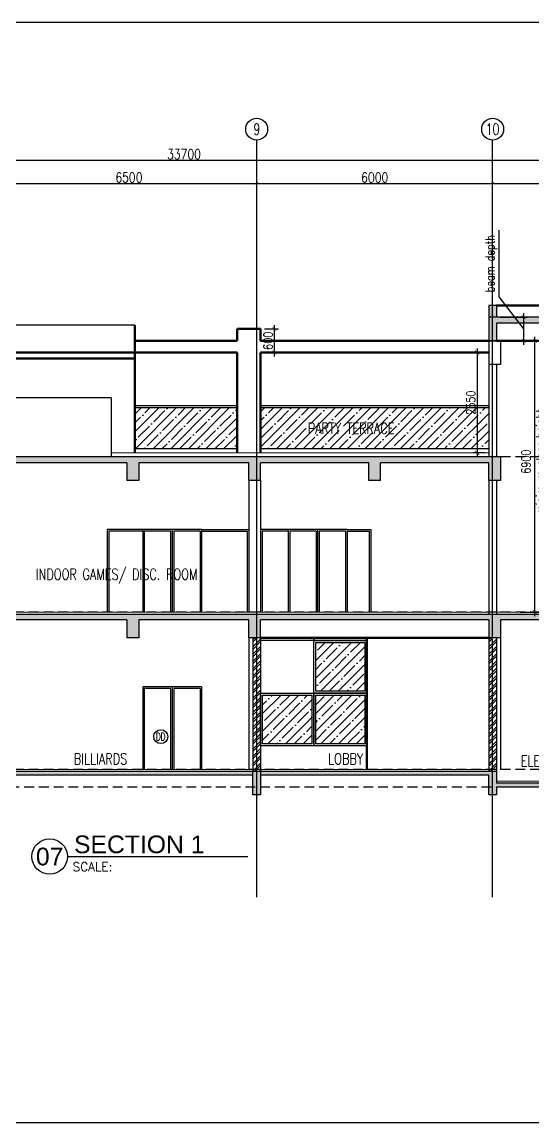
# Model space of a CAD drawing. Extents: x -32840 to 422982, y 280745 to 888746.
# Drawn here: x -12876 to 118, y 446301 to 474298 of the extents above; entities that cross this region are included whole.
import ezdxf
from ezdxf.enums import TextEntityAlignment as Align

# ---------------------------------------------------------------- set-up
doc = ezdxf.new("R2010")
doc.units = 0
doc.header["$LTSCALE"] = 1000
doc.header["$PDMODE"] = 3
for name, pattern in [('CONTINOUS', [0]), ('DASHDOT', [1, 0.5, -0.25, 0, -0.25]), ('HIDDEN', [0.375, 0.25, -0.125])]:
    doc.linetypes.add(name, pattern=pattern)
doc.layers.get('Defpoints').update_dxf_attribs({"linetype": 'HIDDEN'})
for name, color, linetype in [('a-dim', 3, 'Continuous'), ('A-DOOR', 1, 'Continuous'), ('A-Door-Win', 1, 'Continuous'), ('A-Ele  2', 6, 'Continuous'), ('A-Elev 01', 7, 'Continuous'), ('A-Elev 03', 4, 'Continuous'), ('A-GRID', 31, 'DASHDOT'), ('A-GRID NO', 40, 'CONTINOUS'), ('A-HAT', 8, 'Continuous'), ('A-LVL', 31, 'HIDDEN'), ('A-RD', 6, 'Continuous'), ('A-Tag LVl', 2, 'Continuous'), ('A-TAG-DW', 2, 'Continuous'), ('A-WALL', 7, 'CONTINOUS'), ('I-False Ceiling', 7, 'Continuous')]:
    doc.layers.add(name, color=color, linetype=linetype)
doc.layers.add('A-Dim grid', color=3, linetype='Continuous', transparency=0.5)
doc.layers.add('A-FLOR', color=2, linetype='Continuous', lineweight=18)
doc.styles.add('Arial', font='arial.ttf')
doc.styles.add('ROMANS', font='romans.shx', dxfattribs={"width": 0.8})
doc.dimstyles.new('A-Dim Grid', dxfattribs={"dimscale": 100, "dimtxt": 2.5, "dimasz": 0.5, "dimexe": 0, "dimexo": 0, "dimgap": 0.3, "dimtad": 1, "dimdec": 0, "dimlfac": -0.01, "dimzin": 3, "dimdsep": 46, "dimtxsty": 'ROMANS', "dimblk": 'OBLIQUE', "dimcen": 5, "dimclrd": 256, "dimclre": 8, "dimclrt": 4, "dimadec": 0, "dimazin": 0, "dimtfac": 1, "dimtdec": 0, "dimtix": 1, "dimtmove": 1, "dimatfit": 3, "dimfxl": 1, "dimfrac": 2, "dimtolj": 1, "dimtzin": 3, "dimlwd": -1, "dimarcsym": 0})
doc.dimstyles.new('dim-1', dxfattribs={"dimscale": 100, "dimtxt": 2.25, "dimasz": 1, "dimexe": 1, "dimexo": 1, "dimgap": 0.5, "dimtad": 1, "dimdec": 0, "dimzin": 3, "dimdsep": 46, "dimtxsty": 'ROMANS', "dimblk": 'ARCHTICK', "dimcen": 0.0625, "dimdle": 1, "dimclrd": 256, "dimclre": 256, "dimclrt": 6, "dimadec": 0, "dimazin": 0, "dimtfac": 1, "dimtdec": 0, "dimtix": 1, "dimtmove": 1, "dimatfit": 3, "dimfxl": 1, "dimfrac": 2, "dimtolj": 1, "dimtzin": 3, "dimarcsym": 0})
pattern_1 = [(50, (1734.44, 0), (182.18467, -15.939086), [19.05, -209.55]), (355, (1734.44, 0), (-35.24342, 191.056845), [15.24, -167.640584]), (100.451445, (1749.62, -1.33), (146.94125, 175.11775), [16.19001, -178.090245]), (46.1842, (1734.44, 50.8), (271.07904, -42.04233), [28.575, -314.325]), (96.63556, (1757.03, 47.3), (237.40413, 247.42612), [24.28502, -267.1356]), (351.18415, (1734.44, 50.8), (237.40413, 247.42612), [22.85997, -251.45973]), (21, (1759.84, 38.1), (151.61439, -102.2652), [19.05, -209.55]), (326, (1759.84, 38.1), (61.80203, 184.187966), [15.24, -167.64]), (71.451445, (1772.48, 29.58), (213.41642, 81.92277), [16.19001, -178.08994]), (37.5, (1734.44, 0), (3.088603, 84.555039), [0, -165.608, 0, -170.18, 0, -168.275]), (7.5, (1734.44, 0), (66.819663, 100.180575), [0, -97.028, 0, -161.798, 0, -64.135]), (327.5, (1677.8, 0), (135.590595, -5.728744), [0, -63.5, 0, -198.12, 0, -262.89]), (317.5, (1652.4, 0), (148.12918, 25.42649), [0, -82.55, 0, -131.572, 0, -186.69])]

# ---------------------------------------------------------------- blocks, each defined once
blk = doc.blocks.new('RD')
at = {"style": 'ROMANS', "width": 0.75}
for tag, p in [('RT', (10.24, 14.08)), ('SZ', (10.24, 2.74))]:
    blk.add_attdef(tag, text='', height=9, dxfattribs=at).set_placement(p, align=Align.CENTER)
blk = doc.blocks.new('TAG-LABEL')
at = {"linetype": 'Continuous'}
blk.add_line((-65.32, 0), (-24.49, 0), dxfattribs=at)
blk.add_circle((-69.32, 0), 4, dxfattribs=at)
at = {"color": 6, "style": 'ROMANS'}
blk.add_text('SCALE:', height=2, dxfattribs=at).set_placement((-64.13, -3.31))
at = {"color": 6}
for tag, p, height, style in [('LABELNAME', (-63.82, 0.75), 4, 'Arial'), ('SCALE', (-52.05, -3.31), 2, 'ROMANS'), ('DES.LINE.01', (-63.94, -6.44), 2, 'ROMANS'), ('DES.LINE.02', (-63.94, -9.56), 2, 'ROMANS')]:
    blk.add_attdef(tag, p, '', height=height, dxfattribs=dict(at, style=style))
at = {"color": 6, "style": 'Arial'}
blk.add_attdef('88', text='', height=4, dxfattribs=at).set_placement((-69.32, 0), align=Align.MIDDLE_CENTER)
blk = doc.blocks.new('_ArchTick')
at = {"color": 0, "linetype": 'ByBlock', "const_width": 0.15}
blk.add_lwpolyline([(-0.5, -0.5), (0.5, 0.5)], dxfattribs=at)
blk = doc.blocks.new('*D1907')
at = {"layer": 'a-dim', "lineweight": -2, "transparency": 16777216}
for p, q in [((-621, 466192), (269, 466192)), ((169, 459192), (169, 466292)), ((-207, 459292), (269, 459292))]:
    blk.add_line(p, q, dxfattribs=at)
at = {"layer": 'Defpoints', "color": 0, "transparency": 16777216}
for p in [(-721, 466192), (169, 466192), (-307, 459292)]:
    blk.add_point(p, dxfattribs=at)
at = {"layer": 'a-dim', "lineweight": -2, "transparency": 16777216, "xscale": 100, "yscale": 100, "zscale": 100}
for p, rotation in [((169, 466192), 90), ((169, 459292), 270)]:
    blk.add_blockref('_ArchTick', p, dxfattribs=dict(at, rotation=rotation))
at = {"layer": 'a-dim', "color": 6, "transparency": 16777216, "insert": (166, 463117), "char_height": 225, "attachment_point": 5, "rotation": 90, "style": 'ROMANS'}
blk.add_mtext('\\A1;6900\\Pminimum clear height', dxfattribs=at)
blk = doc.blocks.new('*D1908')
at = {"layer": 'a-dim', "lineweight": -2, "transparency": 16777216}
for p, q in [((-1107, 465892), (-1399, 465892)), ((-1299, 465992), (-1299, 463242)), ((-1107, 463342), (-1399, 463342))]:
    blk.add_line(p, q, dxfattribs=at)
at = {"layer": 'Defpoints', "color": 0, "transparency": 16777216}
for p in [(-1007, 465892), (-1299, 463342), (-1007, 463342)]:
    blk.add_point(p, dxfattribs=at)
at = {"layer": 'a-dim', "lineweight": -2, "transparency": 16777216, "xscale": 100, "yscale": 100, "zscale": 100}
for p, rotation in [((-1299, 465892), 90), ((-1299, 463342), 270)]:
    blk.add_blockref('_ArchTick', p, dxfattribs=dict(at, rotation=rotation))
at = {"layer": 'a-dim', "color": 6, "transparency": 16777216, "insert": (-1462, 464617), "char_height": 225, "attachment_point": 5, "rotation": 90, "style": 'ROMANS'}
blk.add_mtext('\\A1;2550', dxfattribs=at)
blk = doc.blocks.new('*D1910')
at = {"layer": 'a-dim', "lineweight": -2, "transparency": 16777216}
for p, q in [((-738, 467308), (-738, 469003)), ((-118, 466492), (-738, 467308)), ((-707, 466792), (-18, 466792)), ((-118, 466092), (-118, 466892)), ((-707, 466192), (-18, 466192))]:
    blk.add_line(p, q, dxfattribs=at)
at = {"layer": 'Defpoints', "color": 0, "transparency": 16777216}
for p in [(-807, 466792), (-118, 466792), (-807, 466192)]:
    blk.add_point(p, dxfattribs=at)
at = {"layer": 'a-dim', "lineweight": -2, "transparency": 16777216, "xscale": 100, "yscale": 100, "zscale": 100}
for p, rotation in [((-118, 466792), 90), ((-118, 466192), 270)]:
    blk.add_blockref('_ArchTick', p, dxfattribs=dict(at, rotation=rotation))
at = {"layer": 'a-dim', "color": 6, "transparency": 16777216, "insert": (-938, 468155), "char_height": 225, "attachment_point": 5, "rotation": 90, "style": 'ROMANS'}
blk.add_mtext('\\A1;beam depth', dxfattribs=at)
blk = doc.blocks.new('*D1913')
at = {"layer": 'a-dim', "lineweight": -2, "transparency": 16777216}
for p, q in [((-6707, 466492), (-6357, 466492)), ((-6457, 465792), (-6457, 466592)), ((-6707, 465892), (-6357, 465892))]:
    blk.add_line(p, q, dxfattribs=at)
at = {"layer": 'Defpoints', "color": 0, "transparency": 16777216}
for p in [(-6807, 466492), (-6457, 466492), (-6807, 465892)]:
    blk.add_point(p, dxfattribs=at)
at = {"layer": 'a-dim', "lineweight": -2, "transparency": 16777216, "xscale": 100, "yscale": 100, "zscale": 100}
for p, rotation in [((-6457, 466492), 90), ((-6457, 465892), 270)]:
    blk.add_blockref('_ArchTick', p, dxfattribs=dict(at, rotation=rotation))
at = {"layer": 'a-dim', "color": 6, "transparency": 16777216, "insert": (-6620, 466192), "char_height": 225, "attachment_point": 5, "rotation": 90, "style": 'ROMANS'}
blk.add_mtext('\\A1;600', dxfattribs=at)
blk = doc.blocks.new('TAG-DOOR-WINOW')
blk.add_circle((0, 0), 2.37)
at = {"color": 6, "style": 'ROMANS', "width": 0.7}
blk.add_attdef('DW', text='', height=2.5, dxfattribs=at).set_placement((0, 0), align=Align.MIDDLE_CENTER)
blk = doc.blocks.new('Tag-Stair-No')
blk.add_circle((0, 0), 1.37)
at = {"color": 6, "style": 'ROMANS', "width": 0.7}
blk.add_attdef('SN', text='', height=1.4, dxfattribs=at).set_placement((0, 0), align=Align.MIDDLE)
blk = doc.blocks.new('_Oblique')
at = {"color": 0, "linetype": 'ByBlock', "lineweight": -2}
blk.add_line((-0.5, -0.5), (0.5, 0.5), dxfattribs=at)
at = {"color": 0, "linetype": 'ByBlock'}
blk.add_line((-0.5, -0.5), (0.5, 0.5), dxfattribs=at)
blk = doc.blocks.new('*D1899')
at = {"layer": 'A-Dim grid', "color": 8, "lineweight": -2, "transparency": 16777216}
for p, q in [((-13407, 469524, 0), (-13407, 470189, 0)), ((-6907, 469524, 0), (-6907, 470189, 0))]:
    blk.add_line(p, q, dxfattribs=at)
at = {"layer": 'A-Dim grid', "transparency": 16777216}
blk.add_line((-13407, 470189, 0), (-6907, 470189, 0), dxfattribs=at)
at = {"layer": 'Defpoints', "color": 0, "transparency": 16777216}
for p in [(-6907, 470189, 0), (-13407, 469524, 0), (-6907, 469524, 0)]:
    blk.add_point(p, dxfattribs=at)
at = {"layer": 'A-Dim grid', "transparency": 16777216, "xscale": 50, "yscale": 50, "zscale": 50, "rotation": 180}
blk.add_blockref('_Oblique', (-13407, 470189, 0), dxfattribs=at)
at = {"layer": 'A-Dim grid', "transparency": 16777216, "xscale": 50, "yscale": 50, "zscale": 50}
blk.add_blockref('_Oblique', (-6907, 470189, 0), dxfattribs=at)
at = {"layer": 'A-Dim grid', "color": 4, "transparency": 16777216, "insert": (-10157, 470344, 0), "char_height": 250, "attachment_point": 5, "style": 'ROMANS'}
blk.add_mtext('\\A1;6500', dxfattribs=at)
blk = doc.blocks.new('*D1900')
at = {"layer": 'A-Dim grid', "color": 8, "lineweight": -2, "transparency": 16777216}
for p, q in [((-6907, 469524, 0), (-6907, 470189, 0)), ((-907, 469524, 0), (-907, 470189, 0))]:
    blk.add_line(p, q, dxfattribs=at)
at = {"layer": 'A-Dim grid', "transparency": 16777216}
blk.add_line((-6907, 470189, 0), (-907, 470189, 0), dxfattribs=at)
at = {"layer": 'Defpoints', "color": 0, "transparency": 16777216}
for p in [(-907, 470189, 0), (-6907, 469524, 0), (-907, 469524, 0)]:
    blk.add_point(p, dxfattribs=at)
at = {"layer": 'A-Dim grid', "transparency": 16777216, "xscale": 50, "yscale": 50, "zscale": 50, "rotation": 180}
blk.add_blockref('_Oblique', (-6907, 470189, 0), dxfattribs=at)
at = {"layer": 'A-Dim grid', "transparency": 16777216, "xscale": 50, "yscale": 50, "zscale": 50}
blk.add_blockref('_Oblique', (-907, 470189, 0), dxfattribs=at)
at = {"layer": 'A-Dim grid', "color": 4, "transparency": 16777216, "insert": (-3907, 470344, 0), "char_height": 250, "attachment_point": 5, "style": 'ROMANS'}
blk.add_mtext('\\A1;6000', dxfattribs=at)
blk = doc.blocks.new('*D1901')
at = {"layer": 'A-Dim grid', "color": 8, "lineweight": -2, "transparency": 16777216}
for p, q in [((-907, 469524, 0), (-907, 470189, 0)), ((2293, 469524, 0), (2293, 470189, 0))]:
    blk.add_line(p, q, dxfattribs=at)
at = {"layer": 'A-Dim grid', "transparency": 16777216}
blk.add_line((-907, 470189, 0), (2293, 470189, 0), dxfattribs=at)
at = {"layer": 'Defpoints', "color": 0, "transparency": 16777216}
for p in [(2293, 470189, 0), (-907, 469524, 0), (2293, 469524, 0)]:
    blk.add_point(p, dxfattribs=at)
at = {"layer": 'A-Dim grid', "transparency": 16777216, "xscale": 50, "yscale": 50, "zscale": 50, "rotation": 180}
blk.add_blockref('_Oblique', (-907, 470189, 0), dxfattribs=at)
at = {"layer": 'A-Dim grid', "transparency": 16777216, "xscale": 50, "yscale": 50, "zscale": 50}
blk.add_blockref('_Oblique', (2293, 470189, 0), dxfattribs=at)
at = {"layer": 'A-Dim grid', "color": 4, "transparency": 16777216, "insert": (693, 470344, 0), "char_height": 250, "attachment_point": 5, "style": 'ROMANS'}
blk.add_mtext('\\A1;3200', dxfattribs=at)
blk = doc.blocks.new('*D1902')
at = {"layer": 'A-Dim grid', "color": 8, "lineweight": -2, "transparency": 16777216}
for p, q in [((-25607, 470117, 0), (-25607, 470781, 0)), ((8093, 470117, 0), (8093, 470781, 0))]:
    blk.add_line(p, q, dxfattribs=at)
at = {"layer": 'A-Dim grid', "transparency": 16777216}
blk.add_line((-25607, 470781, 0), (8093, 470781, 0), dxfattribs=at)
at = {"layer": 'Defpoints', "color": 0, "transparency": 16777216}
for p in [(8093, 470781, 0), (-25607, 470117, 0), (8093, 470117, 0)]:
    blk.add_point(p, dxfattribs=at)
at = {"layer": 'A-Dim grid', "transparency": 16777216, "xscale": 50, "yscale": 50, "zscale": 50, "rotation": 180}
blk.add_blockref('_Oblique', (-25607, 470781, 0), dxfattribs=at)
at = {"layer": 'A-Dim grid', "transparency": 16777216, "xscale": 50, "yscale": 50, "zscale": 50}
blk.add_blockref('_Oblique', (8093, 470781, 0), dxfattribs=at)
at = {"layer": 'A-Dim grid', "color": 4, "transparency": 16777216, "insert": (-8757, 470936, 0), "char_height": 250, "attachment_point": 5, "style": 'ROMANS'}
blk.add_mtext('\\A1;33700', dxfattribs=at)

msp = doc.modelspace()

# ---------------------------------------------------------------- hatches: boundary and pattern name
at = {"layer": 'A-HAT'}
h = msp.add_hatch(dxfattribs=at)
h.set_pattern_fill('ANSI35', color=131, scale=50)
h.set_pattern_definition([(45, (-248007.7, 1206071.64), (-224.5064, 224.5064), []), (45, (-247783.2, 1206071.64), (-224.5064, 224.5064), [396.875, -79.375, 0, -79.375])])
h.paths.add_polyline_path([(-9607.5, 464492.2), (-10007.5, 464492.2), (-10007.5, 463442.2), (-9607.5, 463442.2)])
h.paths.add_polyline_path([(-1007.5, 463442.2), (-1007.5, 464492.2), (-6807.5, 464492.2), (-6807.5, 463442.2)])
h.paths.add_polyline_path([(-7407.5, 463442.2), (-7407.5, 464492.2), (-9607.5, 464492.2), (-9607.5, 463442.2)])
h = msp.add_hatch(dxfattribs=at)
h.set_pattern_fill('ANSI35', color=131, scale=50)
h.set_pattern_definition([(45, (-244070.07, 1231921.16), (-224.5064, 224.5064), []), (45, (-243845.56, 1231921.16), (-224.5064, 224.5064), [396.875, -79.375, 0, -79.375])])
h.paths.add_polyline_path([(-4157.5, 458522.2), (-5407.5, 458522.2), (-5407.5, 457282.2), (-4157.5, 457282.2)])
h.paths.add_polyline_path([(-5407.5, 457182.2), (-5407.5, 455942.2), (-4157.5, 455942.2), (-4157.5, 457182.2)])
h.paths.add_polyline_path([(-5507.5, 457182.2), (-6757.5, 457182.2), (-6757.5, 455942.2), (-5507.5, 455942.2)])
h.paths.add_polyline_path([(-4307.5, 458642.2), (-5407.5, 458642.2), (-5407.5, 458622.2), (-4307.5, 458622.2)])
h.paths.add_polyline_path([(-5507.5, 458642.2), (-6607.5, 458642.2), (-6607.5, 458622.2), (-5507.5, 458622.2)])
at = {"layer": 'I-False Ceiling'}
h = msp.add_hatch(dxfattribs=at)
h.set_pattern_fill('AR-CONC', color=8)
h.set_pattern_definition(pattern_1)
h.paths.add_polyline_path([(-9907.5, 463092.2), (-7107.5, 463092.2), (-7107.5, 462642.2), (-6807.5, 462642.2), (-6807.5, 463092.2), (-4057.5, 463092.2), (-4057.5, 462642.2), (-3757.5, 462642.2), (-3757.5, 463092.2), (-1007.5, 463092.2), (-1007.5, 462642.2), (-707.5, 462642.2), (-707.5, 463242.2), (-13607.5, 463242.2), (-13607.5, 462642.2), (-13307.5, 462642.2), (-13307.5, 463092.2), (-10207.5, 463092.2), (-10207.5, 462642.2), (-9907.5, 462642.2)])
h.paths.add_polyline_path([(-12895.7, 459914), (-8042.4, 459914), (-8042.4, 460554), (-12895.7, 460554)], flags=9)
h.paths.add_polyline_path([(-18308.5, 455448), (-16018.5, 455448), (-16018.5, 455868), (-18308.5, 455868)], flags=9)
h.paths.add_polyline_path([(-22240.4, 455448), (-20880.4, 455448), (-20880.4, 455868), (-22240.4, 455868)], flags=9)
h.paths.add_polyline_path([(-23556.7, 458454.5), (-22086.7, 458454.5), (-22086.7, 458874.5), (-23556.7, 458874.5)], flags=9)
h.paths.add_polyline_path([(-25036.2, 455448), (-23936.2, 455448), (-23936.2, 455868), (-25036.2, 455868)], flags=9)
h.paths.add_polyline_path([(-14676, 459968.8), (-14676, 460715.6), (-15013.5, 460715.6), (-15013.5, 459968.8)], flags=9)
h.paths.add_polyline_path([(-12506.3, 453037.3), (-8955, 453037.3), (-8955, 453735.8), (-12506.3, 453735.8)], flags=9)
h.paths.add_polyline_path([(-13473.1, 452729.4), (-12544.1, 452729.4), (-12544.1, 453418.7), (-13473.1, 453418.7)], flags=9)
h.paths.add_polyline_path([(-12449.4, 452648.5), (-11286.9, 452648.5), (-11286.9, 452986), (-12449.4, 452986)], flags=9)
h.paths.add_polyline_path([(-21063.6, 459413.2), (-19740.2, 459413.2), (-19740.2, 459873.2), (-21063.6, 459873.2)], flags=9)
h.paths.add_polyline_path([(-24966.4, 456918.8), (-24966.4, 457665.6), (-25303.9, 457665.6), (-25303.9, 456918.8)], flags=9)
h.paths.add_polyline_path([(-24966.4, 461998.1), (-24966.4, 462736.3), (-25303.9, 462736.3), (-25303.9, 461998.1)], flags=9)
h.paths.add_polyline_path([(-23819, 460071), (-23819, 460963.5), (-24156.5, 460963.5), (-24156.5, 460071)], flags=9)
h.paths.add_polyline_path([(-11670.7, 455351.1), (-10090.7, 455351.1), (-10090.7, 455771.1), (-11670.7, 455771.1)], flags=9)
h.paths.add_polyline_path([(-24966.4, 454779.6), (-24966.4, 455354.9), (-25303.9, 455354.9), (-25303.9, 454779.6)], flags=9)
h.paths.add_polyline_path([(-25916.5, 461564.7), (-25916.5, 462874.7), (-26336.5, 462874.7), (-26336.5, 461564.7)], flags=9)
h.paths.add_polyline_path([(-25210.2, 468132), (-21703.4, 468132), (-21703.4, 468469.5), (-25210.2, 468469.5)], flags=9)
h.paths.add_polyline_path([(-22959.3, 466701.6), (-19566.5, 466701.6), (-19566.5, 467151.6), (-22959.3, 467151.6)], flags=9)
h.paths.add_polyline_path([(-23125.7, 467245.9), (-16890, 467245.9), (-16890, 467738.7), (-23125.7, 467738.7)], flags=9)
h.paths.add_polyline_path([(-20167.8, 458658.8), (-20167.8, 459225.6), (-20505.3, 459225.6), (-20505.3, 458658.8)], flags=9)
h.paths.add_polyline_path([(-20945.2, 458300.2), (-20369.8, 458300.2), (-20369.8, 458637.7), (-20945.2, 458637.7)], flags=9)
h.paths.add_polyline_path([(-16167.8, 458658.8), (-16167.8, 459225.6), (-16505.3, 459225.6), (-16505.3, 458658.8)], flags=9)
h.paths.add_polyline_path([(-16945.2, 458300.2), (-16369.8, 458300.2), (-16369.8, 458637.7), (-16945.2, 458637.7)], flags=9)
h.paths.add_polyline_path([(-13745.1, 458269.5), (-13169.8, 458269.5), (-13169.8, 458607), (-13745.1, 458607)], flags=9)
h.paths.add_polyline_path([(-13688.7, 458658.8), (-13688.7, 459225.6), (-14026.2, 459225.6), (-14026.2, 458658.8)], flags=9)
h.paths.add_polyline_path([(-9567.8, 458658.8), (-9567.8, 459225.6), (-9905.3, 459225.6), (-9905.3, 458658.8)], flags=9)
h.paths.add_polyline_path([(-10345.1, 458300.2), (-9769.8, 458300.2), (-9769.8, 458637.7), (-10345.1, 458637.7)], flags=9)
h.paths.add_polyline_path([(-7245.1, 458289.5), (-6669.8, 458289.5), (-6669.8, 458627), (-7245.1, 458627)], flags=9)
h.paths.add_polyline_path([(-7216.3, 458658.8), (-7216.3, 459225.6), (-7553.8, 459225.6), (-7553.8, 458658.8)], flags=9)
h.paths.add_polyline_path([(-13745.1, 462269.5), (-13169.8, 462269.5), (-13169.8, 462607), (-13745.1, 462607)], flags=9)
h.paths.add_polyline_path([(-13688.7, 462658.8), (-13688.7, 463225.6), (-14026.2, 463225.6), (-14026.2, 462658.8)], flags=9)
h.paths.add_polyline_path([(-9567.8, 462658.8), (-9567.8, 463225.6), (-9905.3, 463225.6), (-9905.3, 462658.8)], flags=25)
h.paths.add_polyline_path([(-10345.1, 462300.2), (-9769.8, 462300.2), (-9769.8, 462637.7), (-10345.1, 462637.7)], flags=9)
h.paths.add_polyline_path([(-7245.1, 462289.5), (-6669.8, 462289.5), (-6669.8, 462627), (-7245.1, 462627)], flags=9)
h.paths.add_polyline_path([(-7216.3, 462658.8), (-7216.3, 463225.6), (-7553.8, 463225.6), (-7553.8, 462658.8)], flags=25)
h.paths.add_polyline_path([(-23345.1, 465283.6), (-22769.8, 465283.6), (-22769.8, 465621.1), (-23345.1, 465621.1)], flags=9)
h.paths.add_polyline_path([(-23306.3, 465608.8), (-23306.3, 466175.6), (-23643.8, 466175.6), (-23643.8, 465608.8)], flags=9)
h.paths.add_polyline_path([(-20795.1, 465283.6), (-20219.8, 465283.6), (-20219.8, 465621.1), (-20795.1, 465621.1)], flags=9)
h.paths.add_polyline_path([(-20756.3, 465608.8), (-20756.3, 466175.6), (-21093.8, 466175.6), (-21093.8, 465608.8)], flags=9)
h.paths.add_polyline_path([(-17200.1, 465283.6), (-16624.8, 465283.6), (-16624.8, 465621.1), (-17200.1, 465621.1)], flags=9)
h.paths.add_polyline_path([(-17161.3, 465608.8), (-17161.3, 466175.6), (-17498.8, 466175.6), (-17498.8, 465608.8)], flags=9)
h.paths.add_polyline_path([(-13745.1, 465219.5), (-13169.8, 465219.5), (-13169.8, 465557), (-13745.1, 465557)], flags=9)
h.paths.add_polyline_path([(-13688.7, 465608.8), (-13688.7, 466175.6), (-14026.2, 466175.6), (-14026.2, 465608.8)], flags=9)
h = msp.add_hatch(dxfattribs=at)
h.set_pattern_fill('AR-CONC', color=8)
h.set_pattern_definition(pattern_1)
h.paths.add_polyline_path([(8192.5, 466792.2), (-1007.5, 466792.2), (-1007.5, 466192.2), (-807.5, 466192.2), (-807.5, 466642.2), (7892.5, 466642.2), (7892.5, 466192.2), (8192.5, 466192.2)])
h.paths.add_polyline_path([(-807.5, 467092.2), (-1007.5, 467092.2), (-1007.5, 466792.2), (-807.5, 466792.2)])
h.paths.add_polyline_path([(8192.5, 467092.2), (7992.5, 467092.2), (7992.5, 466792.2), (8192.5, 466792.2)])
h = msp.add_hatch(dxfattribs=at)
h.set_pattern_fill('ANGLE', color=8)
h.set_pattern_definition([(0, (0, 0), (0, 6.985), [5.08, -1.905]), (90, (0, 0), (-6.985, 4e-16), [5.08, -1.905])])
edge = h.paths.add_edge_path()
edge.add_line((-5791.9, 463092.2), (-8541.9, 463092.2))
h = msp.add_hatch(dxfattribs=at)
h.set_pattern_fill('AR-CONC', color=8)
h.set_pattern_definition(pattern_1)
h.paths.add_polyline_path([(-13607.5, 459242.2), (-25707.5, 459242.2), (-25707.5, 459067.2), (-13607.5, 459092.2)])
h.paths.add_polyline_path([(-25507.5, 459067.2), (-25707.5, 459067.2), (-25707.5, 458642.2), (-25507.5, 458642.2)])
h.paths.add_polyline_path([(-20207, 459067.2), (-20507, 459067.2), (-20507, 458642.2), (-20207, 458642.2)])
h.paths.add_polyline_path([(-16507.5, 459092.2), (-16807.5, 459067.2), (-16807.5, 458642.2), (-16507.5, 458642.2)])
h.paths.add_polyline_path([(-13307.5, 459092.2), (-13307.5, 459242.2), (-13607.5, 459242.2), (-13607.5, 459092.2), (-13607.5, 458642.2), (-13307.5, 458642.2)])
h.paths.add_polyline_path([(8192.5, 459242.2), (-13307.5, 459242.2), (-13307.5, 459092.2), (8192.5, 459092.2)])
h.paths.add_polyline_path([(-9907.5, 459092.2), (-10207.5, 459092.2), (-10207.5, 458642.2), (-9907.5, 458642.2)])
h.paths.add_polyline_path([(-6807.5, 459092.2), (-7107.5, 459092.2), (-7107.5, 458642.2), (-6807.5, 458642.2)])
h.paths.add_polyline_path([(-707.5, 459092.2), (-1007.5, 459092.2), (-1007.5, 458642.2), (-707.5, 458642.2)])
h.paths.add_polyline_path([(2093.2, 459092.2), (1893.2, 459092.2), (1893.2, 458642.2), (2093.2, 458642.2)])
h.paths.add_polyline_path([(4093.2, 459092.2), (3893.2, 459092.2), (3893.2, 458642.2), (4093.2, 458642.2)])
h.paths.add_polyline_path([(8192.5, 459092.2), (7892.5, 459092.2), (7892.5, 458642.2), (8192.5, 458642.2)])
h = msp.add_hatch(dxfattribs=at)
h.set_pattern_fill('ANSI32', color=8, scale=350)
h.set_pattern_definition([(45, (-25723.59, 572962.23), (-92.80777, 92.80777), []), (45, (-25661.72, 572962.23), (-92.80777, 92.80777), [])])
h.paths.add_polyline_path([(-6807.5, 458642.2), (-7007.5, 458642.2), (-7007.5, 455292.2), (-6807.5, 455292.2)])
h.paths.add_polyline_path([(-6807.5, 455292.2), (-7007.5, 455292.2), (-7007.5, 455242.2), (-6807.5, 455242.2)])
h = msp.add_hatch(dxfattribs=at)
h.set_pattern_fill('ANSI32', color=8, scale=350)
h.set_pattern_definition([(45, (-19723.59, 572962.23), (-92.80777, 92.80777), []), (45, (-19661.72, 572962.23), (-92.80777, 92.80777), [])])
h.paths.add_polyline_path([(-807.5, 458642.2), (-1007.5, 458642.2), (-1007.5, 455292.2), (-807.5, 455292.2)])
h.paths.add_polyline_path([(-807.5, 455292.2), (-1007.5, 455292.2), (-1007.5, 455242.2), (-807.5, 455242.2)])
h = msp.add_hatch(dxfattribs=at)
h.set_pattern_fill('AR-CONC', color=8)
h.set_pattern_definition(pattern_1)
h.paths.add_polyline_path([(-7007.5, 455242.2), (-13307.5, 455242.2), (-13307.5, 455142.2), (-7007.5, 455142.2)])
h.paths.add_polyline_path([(-6807.5, 455242.2), (-7007.5, 455242.2), (-7007.5, 454842.2), (-6807.5, 454842.2)])
h.paths.add_polyline_path([(-6807.5, 454842.2), (-7007.5, 454842.2), (-7007.5, 454642.2), (-6807.5, 454642.2)])
h = msp.add_hatch(dxfattribs=at)
h.set_pattern_fill('AR-CONC', color=8)
h.set_pattern_definition(pattern_1)
h.paths.add_polyline_path([(-807.5, 455242.2), (-6807.5, 455242.2), (-6807.5, 455142.2), (-807.5, 455142.2)])
h = msp.add_hatch(dxfattribs=at)
h.set_pattern_fill('AR-CONC', color=8)
h.set_pattern_definition(pattern_1)
h.paths.add_polyline_path([(2093.2, 455142.2), (3893.2, 455142.2), (3893.2, 455242.2), (1893.2, 455242.2), (1893.2, 454942.2), (-807.5, 454942.2), (-807.5, 455142.2), (-1007.5, 455142.2), (-1007.5, 454842.2), (2093.2, 454842.2)])
h.paths.add_polyline_path([(-807.5, 454842.2), (-1007.5, 454842.2), (-1007.5, 454642.2), (-807.5, 454642.2)])
h.paths.add_polyline_path([(4093.2, 455242.2), (3893.2, 455242.2), (3893.2, 454842.2), (4093.2, 454842.2)])
h.paths.add_polyline_path([(2093.2, 454842.2), (1893.2, 454842.2), (1893.2, 454642.2), (2093.2, 454642.2)])
h.paths.add_polyline_path([(4093.2, 454842.2), (3893.2, 454842.2), (3893.2, 454642.2), (4093.2, 454642.2)])
h.paths.add_polyline_path([(7992.5, 455242.2), (4093.2, 455242.2), (4093.2, 455142.2), (7892.5, 455142.2)])
h.paths.add_polyline_path([(8092.5, 455242.2), (7892.5, 455242.2), (7892.5, 454842.2), (8092.5, 454842.2)])
h.paths.add_polyline_path([(8092.5, 454842.2), (7892.5, 454842.2), (7892.5, 454642.2), (8092.5, 454642.2)])

# ---------------------------------------------------------------- linework, layer by layer
msp.add_lwpolyline([(-32840.5, 474297.9), (120491.4, 474297.9), (120491.4, 446301.2), (-32840.5, 446301.2)], close=True)
at = {"layer": 'A-DOOR'}
for points in [[(-10007.5, 464492.2), (-10007.5, 464542.2), (-7407.5, 464542.2)], [(-10007.5, 464492.2), (-7407.5, 464492.2)], [(-6807.5, 464542.2), (-1007.5, 464542.2)], [(-6807.5, 464492.2), (-1007.5, 464492.2)], [(-5457.5, 458642.2), (-5457.5, 458572.2), (-6807.5, 458572.2), (-6807.5, 458642.2)], [(-5507.5, 458642.2), (-5507.5, 458622.2), (-6757.5, 458622.2), (-6757.5, 458642.2)], [(-4107.5, 458642.2), (-4107.5, 458572.2), (-5457.5, 458572.2), (-5457.5, 458642.2)], [(-4157.5, 458642.2), (-4157.5, 458622.2), (-5407.5, 458622.2), (-5407.5, 458642.2)]]:
    msp.add_lwpolyline(points, dxfattribs=at)
for points in [[(-5457.5, 458572.2), (-4107.5, 458572.2), (-4107.5, 457232.2), (-5457.5, 457232.2)], [(-5407.5, 458522.2), (-4157.5, 458522.2), (-4157.5, 457282.2), (-5407.5, 457282.2)], [(-6807.5, 457232.2), (-5457.5, 457232.2), (-5457.5, 455892.2), (-6807.5, 455892.2)], [(-5457.5, 457232.2), (-4107.5, 457232.2), (-4107.5, 455892.2), (-5457.5, 455892.2)], [(-6757.5, 457182.2), (-5507.5, 457182.2), (-5507.5, 455942.2), (-6757.5, 455942.2)], [(-5407.5, 457182.2), (-4157.5, 457182.2), (-4157.5, 455942.2), (-5407.5, 455942.2)]]:
    msp.add_lwpolyline(points, close=True, dxfattribs=at)
at = {"layer": 'A-Door-Win'}
for p, q in [((-8307.5, 461392.2), (-9807.5, 461392.2)), ((-9807.5, 461392.2), (-9807.5, 459292.2)), ((-9057.5, 461392.2), (-9057.5, 459292.2)), ((-8307.5, 461392.2), (-8307.5, 459292.2)), ((-4607.5, 461392.2), (-6107.5, 461392.2)), ((-6107.5, 461392.2), (-6107.5, 459292.2)), ((-5357.5, 461392.2), (-5357.5, 459292.2)), ((-4607.5, 461392.2), (-4607.5, 459292.2)), ((-9097.5, 461352.2), (-9767.5, 461352.2)), ((-9767.5, 461352.2), (-9767.5, 459292.2)), ((-9097.5, 461352.2), (-9097.5, 459292.2)), ((-8347.5, 461352.2), (-9017.5, 461352.2)), ((-9017.5, 461352.2), (-9017.5, 459292.2)), ((-8347.5, 461352.2), (-8347.5, 459292.2)), ((-5397.5, 461352.2), (-6067.5, 461352.2)), ((-6067.5, 461352.2), (-6067.5, 459292.2)), ((-5397.5, 461352.2), (-5397.5, 459292.2)), ((-4647.5, 461352.2), (-5317.5, 461352.2)), ((-5317.5, 461352.2), (-5317.5, 459292.2)), ((-4647.5, 461352.2), (-4647.5, 459292.2)), ((-8307.5, 457392.2), (-9807.5, 457392.2)), ((-9807.5, 457392.2), (-9807.5, 455292.2)), ((-9097.5, 457352.2), (-9767.5, 457352.2)), ((-9767.5, 457352.2), (-9767.5, 455292.2)), ((-9097.5, 457352.2), (-9097.5, 455292.2)), ((-9057.5, 457392.2), (-9057.5, 455292.2)), ((-8347.5, 457352.2), (-9017.5, 457352.2)), ((-9017.5, 457352.2), (-9017.5, 455292.2)), ((-8347.5, 457352.2), (-8347.5, 455292.2)), ((-8307.5, 457392.2), (-8307.5, 455292.2))]:
    msp.add_line(p, q, dxfattribs=at)
for points in [[(-9807.5, 461392.2), (-10707.5, 461392.2), (-10707.5, 459292.2)], [(-8307.5, 461392.2), (-7107.5, 461392.2), (-7107.5, 459292.2)], [(-6107.5, 461392.2), (-6807.5, 461392.2), (-6807.5, 459292.2)], [(-4607.5, 461392.2), (-4007.5, 461392.2), (-4007.5, 459292.2)], [(-9807.5, 461352.2), (-10667.5, 461352.2), (-10667.5, 459292.2)], [(-8307.5, 461352.2), (-7147.5, 461352.2), (-7147.5, 459292.2)], [(-6107.5, 461352.2), (-6767.5, 461352.2), (-6767.5, 459292.2)], [(-4607.5, 461352.2), (-4047.5, 461352.2), (-4047.5, 459292.2)]]:
    msp.add_lwpolyline(points, dxfattribs=at)
at = {"layer": 'A-Ele  2', "color": 6, "lineweight": 50}
for p, q in [((-807.5, 467092.2), (7992.5, 467092.2)), ((-807.5, 466192.2), (7992.5, 466192.2)), ((-6807.5, 458642.2), (-1007.5, 458642.2)), ((-4107.5, 458642.2), (-4107.5, 455292.2))]:
    msp.add_line(p, q, dxfattribs=at)
at = {"layer": 'A-Ele  2', "lineweight": 50}
for p, q in [((-7407.5, 466492.2), (-7407.5, 466192.2)), ((-6807.5, 466492.2), (-7407.5, 466492.2)), ((-6807.5, 466492.2), (-6807.5, 466192.2)), ((-10007.5, 466192.2), (-7407.5, 466192.2)), ((-6807.5, 466192.2), (-1007.5, 466192.2)), ((-7407.5, 465892.2), (-10007.5, 465892.2)), ((-7407.5, 465892.2), (-7407.5, 463342.2)), ((-1007.5, 465892.2), (-6807.5, 465892.2)), ((-6807.5, 465892.2), (-6807.5, 463342.2))]:
    msp.add_line(p, q, dxfattribs=at)
msp.add_lwpolyline([(-10007.5, 465742.2), (-10007.5, 465892.2), (-13307.5, 465892.2), (-13307.5, 465742.2)], close=True, dxfattribs=at)
at = {"layer": 'A-Elev 01', "color": 8}
for p, q in [((-10607.5, 464742.2), (-13307.5, 464742.2)), ((-10607.5, 464742.2, 0), (-10607.5, 463242.2, 0)), ((-7107.5, 458642.2), (-7107.5, 455292.2)), ((-707.5, 458642.2), (-707.5, 455292.2))]:
    msp.add_line(p, q, dxfattribs=at)
at = {"layer": 'A-Elev 01'}
for points in [[(-7107.5, 462642.2), (-7107.5, 459292.2)], [(-6807.5, 462642.2), (-6807.5, 459292.2)]]:
    msp.add_lwpolyline(points, dxfattribs=at)
at = {"layer": 'A-Elev 03'}
msp.add_line((-10007.5, 466592.2), (-16707.5, 466592.2), dxfattribs=at)
at = {"layer": 'A-Elev 03', "lineweight": 50}
msp.add_line((-10007.5, 466592.2), (-10007.5, 463342.2), dxfattribs=at)
at = {"layer": 'A-FLOR'}
for p, q in [((-1007.5, 463342.2), (-10607.5, 463342.2)), ((-1007.5, 459292.2), (-13307.5, 459292.2)), ((7992.5, 459292.2), (-807.5, 459292.2)), ((-7007.5, 455292.2), (-13307.5, 455292.2)), ((-1007.5, 455292.2), (-6807.5, 455292.2)), ((1893.2, 454992.2), (-807.5, 454992.2))]:
    msp.add_line(p, q, dxfattribs=at)
at = {"layer": 'A-GRID', "ltscale": 1000}
for p, q in [((-6907.5, 452041.6, 0), (-6907.5, 471295.8, 0)), ((-907.5, 452041.6, 0), (-907.5, 471295.8, 0))]:
    msp.add_line(p, q, dxfattribs=at)
at = {"layer": 'A-HAT', "color": 131}
for points in [[(-7407.5, 463442.2), (-10007.5, 463442.2), (-10007.5, 464492.2), (-7407.5, 464492.2)], [(-6807.5, 464492.2), (-1007.5, 464492.2)], [(-1007.5, 463442.2), (-6807.5, 463442.2)]]:
    msp.add_lwpolyline(points, dxfattribs=at)
at = {"layer": 'A-LVL'}
for p, q in [((12671.6, 466792.2), (-1007.5, 466792.2)), ((12671.6, 463242.2), (-28149.2, 463242.2)), ((12671.6, 459292.2), (-25710.9, 459292.2)), ((12671.6, 455292.2), (-25710.9, 455292.2)), ((15930.1, 454842.2), (-25710.9, 454842.2))]:
    msp.add_line(p, q, dxfattribs=at)
at = {"layer": 'A-WALL'}
for p, q in [((-1007.5, 467092.2), (-1007.5, 466192.2)), ((-807.5, 467092.2), (-1007.5, 467092.2)), ((-807.5, 467092.2), (-807.5, 466792.2)), ((7992.5, 466792.2), (-807.5, 466792.2)), ((-807.5, 466642.2), (-807.5, 466192.2)), ((1893.2, 466642.2), (-807.5, 466642.2)), ((-1007.5, 466192.2), (-1007.5, 463242.2)), ((-807.5, 466192.2), (-1007.5, 466192.2)), ((-1007.5, 466192.2), (-707.5, 466192.2)), ((-707.5, 466192.2), (-707.5, 465592.2)), ((-707.5, 465592.2), (-1007.5, 465592.2)), ((-807.5, 465592.2), (-807.5, 463242.2)), ((-707.5, 463242.2), (-13607.5, 463242.2)), ((-10207.5, 463092.2), (-10207.5, 462642.2)), ((-9907.5, 463092.2), (-9907.5, 462642.2)), ((-7107.5, 462642.2), (-7107.5, 463092.2)), ((-6807.5, 462642.2), (-6807.5, 463092.2)), ((-4057.5, 462642.2), (-4057.5, 463092.2)), ((-1007.5, 463092.2), (-3757.5, 463092.2)), ((-3757.5, 462642.2), (-3757.5, 463092.2)), ((-1007.5, 462642.2), (-1007.5, 463092.2)), ((-707.5, 463242.2), (-707.5, 462642.2)), ((-9907.5, 462642.2), (-10207.5, 462642.2)), ((-6807.5, 462642.2), (-7107.5, 462642.2)), ((-3757.5, 462642.2), (-4057.5, 462642.2)), ((-1007.5, 462642.2), (-1007.5, 459242.2)), ((-707.5, 462642.2), (-1007.5, 462642.2)), ((-807.5, 462642.2), (-807.5, 459242.2)), ((-25707.5, 459242.2), (8192.5, 459242.2)), ((-10207.5, 459092.2), (-13307.5, 459092.2)), ((-10207.5, 459092.2), (-10207.5, 458642.2)), ((-7107.5, 459092.2), (-9907.5, 459092.2)), ((-9907.5, 459092.2), (-9907.5, 458642.2)), ((-7107.5, 458642.2), (-7107.5, 459092.2)), ((-1007.5, 459092.2), (-6807.5, 459092.2)), ((-6807.5, 458642.2), (-6807.5, 459092.2)), ((-1007.5, 459092.2), (-1007.5, 455242.2)), ((1893.2, 459092.2), (-707.5, 459092.2)), ((-707.5, 459092.2), (-707.5, 458642.2)), ((-9907.5, 458642.2), (-10207.5, 458642.2)), ((-6807.5, 458642.2), (-7107.5, 458642.2)), ((-7007.5, 458642.2), (-7007.5, 455242.2)), ((-6807.5, 458642.2), (-6807.5, 455242.2)), ((-707.5, 458642.2), (-1007.5, 458642.2)), ((-807.5, 458642.2), (-807.5, 454942.2)), ((-807.5, 455242.2), (-25707.5, 455242.2)), ((-7007.5, 455142.2), (-13307.5, 455142.2)), ((-1007.5, 455142.2), (-6807.5, 455142.2)), ((1893.2, 454942.2), (-807.5, 454942.2)), ((1893.2, 454842.2), (-807.5, 454842.2))]:
    msp.add_line(p, q, dxfattribs=at)
for points in [[(-10207.5, 463092.2), (-13307.5, 463092.2)], [(-7107.5, 463092.2), (-9907.5, 463092.2)], [(-4057.5, 463092.2), (-6807.5, 463092.2)], [(-6807.5, 455242.2), (-6807.5, 454642.2), (-7007.5, 454642.2), (-7007.5, 455242.2)], [(-807.5, 454842.2), (-807.5, 454642.2), (-1007.5, 454642.2), (-1007.5, 455142.2)]]:
    msp.add_lwpolyline(points, dxfattribs=at)

# ---------------------------------------------------------------- block references
at = {"layer": 'A-GRID NO', "xscale": 203.2, "yscale": 203.2, "zscale": 203.2}
for p, values in [((-6907.5, 471574, 0), {'SN': '9'}), ((-907.5, 471574, 0), {'SN': '10'})]:
    msp.add_blockref('Tag-Stair-No', p, dxfattribs=at).add_auto_attribs(values)
at = {"layer": 'A-RD'}
ref = msp.add_blockref('RD', (-4924.1, 463261.8), dxfattribs=dict(at, xscale=40.00000000626291, yscale=40.00000000626291, zscale=40.00000000626291, rotation=359.9999973745001))
ref.add_attrib('RT', 'PARTY TERRACE ', dxfattribs={"height": 280, "rotation": 360, "style": 'ROMANS', "width": 0.75}).set_placement((-4434.4, 463824.8), align=Align.CENTER)
ref = msp.add_blockref('RD', (-10958.8, 459550.9), dxfattribs=dict(at, xscale=40.00000000626291, yscale=40.00000000626291, zscale=40.00000000626291, rotation=359.9999973745001))
ref.add_attrib('RT', 'INDOOR GAMES/ DISC. ROOM', dxfattribs={"height": 280, "rotation": 360, "style": 'ROMANS', "width": 0.75}).set_placement((-10469, 460114), align=Align.CENTER)
ref = msp.add_blockref('RD', (-10391, 454858.1), dxfattribs=dict(at, xscale=-40.00000000626291, yscale=40.00000000556133, zscale=40, rotation=2.625499577746382e-06))
ref.add_attrib('RT', 'BILLIARDS', dxfattribs={"height": 280, "rotation": 0, "style": 'ROMANS', "width": 0.75}).set_placement((-10880.7, 455421.1), align=Align.CENTER)
ref = msp.add_blockref('RD', (-4154.5, 454858.1), dxfattribs=dict(at, xscale=-40.00000000626291, yscale=40.00000000556133, zscale=40, rotation=2.625499577746382e-06))
ref.add_attrib('RT', 'LOBBY', dxfattribs={"height": 280, "rotation": 0, "style": 'ROMANS', "width": 0.75}).set_placement((-4644.3, 455421.1), align=Align.CENTER)
ref = msp.add_blockref('RD', (1108.7, 454800.7), dxfattribs=dict(at, xscale=-40.00000000626291, yscale=40.00000000626291, zscale=40.00000000626291, rotation=2.625499577746382e-06))
ref.add_attrib('RT', 'ELE. ROOM.', dxfattribs={"height": 280, "rotation": 0, "style": 'ROMANS', "width": 0.75}).set_placement((618.9, 455363.8), align=Align.CENTER)
at = {"layer": 'A-Tag LVl'}
ref = msp.add_blockref('TAG-LABEL', (-4374.3, 453077), dxfattribs=dict(at, xscale=112.5, yscale=112.5, zscale=112.5))
ref.add_attrib('88', '07', dxfattribs={"layer": '0', "color": 6, "height": 450, "style": 'Arial'}).set_placement((-12172.7, 453077), align=Align.MIDDLE_CENTER)
ref.add_attrib('LABELNAME', 'SECTION 1', (-11553.9, 453161.4), dxfattribs={"layer": '0', "color": 6, "height": 450, "style": 'Arial'})
at = {"layer": 'A-TAG-DW'}
ref = msp.add_blockref('TAG-DOOR-WINOW', (-9348, 456125.1, 0), dxfattribs=dict(at, xscale=75, yscale=75, zscale=75, rotation=334.3000000001243))
ref.add_attrib('DW', 'DD', dxfattribs={"layer": '0', "color": 6, "height": 187.5, "style": 'ROMANS', "width": 0.7}).set_placement((-9348, 456125.1, 0), align=Align.MIDDLE_CENTER)

# ---------------------------------------------------------------- dimensions: what is measured, and where the dimension line sits
at = {"layer": 'a-dim'}
for base, p1, p2, text, picture, middle in [((-118.1, 466792.2), (-807.5, 466192.2), (-807.5, 466792.2), 'beam depth', '*D1910', (-738.2, 467358.3)), ((168.8, 466192.2), (-307.1, 459292.2), (-720.6, 466192.2), '<>\\Pminimum clear height', '*D1907', (553.8, 463117.2))]:
    dim = msp.add_linear_dim(base=base, p1=p1, p2=p2, angle=90, text=text, dimstyle='dim-1', dxfattribs=at)
    dim.commit()
    dim.dimension.update_dxf_attribs({"geometry": picture, "text_midpoint": middle, "dimtype": 160})
for base, p1, p2, picture, middle in [((-6457.2, 466492.2), (-6807.5, 465892.2), (-6807.5, 466492.2), '*D1913', (-6619.7, 466192.2)), ((-1299.4, 463342.2), (-1007.5, 465892.2), (-1007.5, 463342.2), '*D1908', (-1461.9, 464617.2))]:
    dim = msp.add_linear_dim(base=base, p1=p1, p2=p2, angle=90, dimstyle='dim-1', dxfattribs=at)
    dim.commit()
    dim.dimension.update_dxf_attribs({"geometry": picture, "text_midpoint": middle})
at = {"layer": 'A-Dim grid'}
for base, p1, p2, picture, middle in [((8092.7, 470781.3, 0), (-25607.5, 470116.8, 0), (8092.7, 470116.8, 0), '*D1902', (-8757.4, 470936.3, 0)), ((-6907.5, 470188.6, 0), (-13407.5, 469524.2, 0), (-6907.5, 469524.2, 0), '*D1899', (-10157.5, 470343.6, 0)), ((-907.5, 470188.6, 0), (-6907.5, 469524.2, 0), (-907.5, 469524.2, 0), '*D1900', (-3907.5, 470343.6, 0)), ((2292.5, 470188.6, 0), (-907.5, 469524.2, 0), (2292.5, 469524.2, 0), '*D1901', (692.5, 470343.6, 0))]:
    dim = msp.add_linear_dim(base=base, p1=p1, p2=p2, dimstyle='A-Dim Grid', dxfattribs=at)
    dim.commit()
    dim.dimension.update_dxf_attribs({"geometry": picture, "text_midpoint": middle})

doc.saveas('drawing.dxf')
